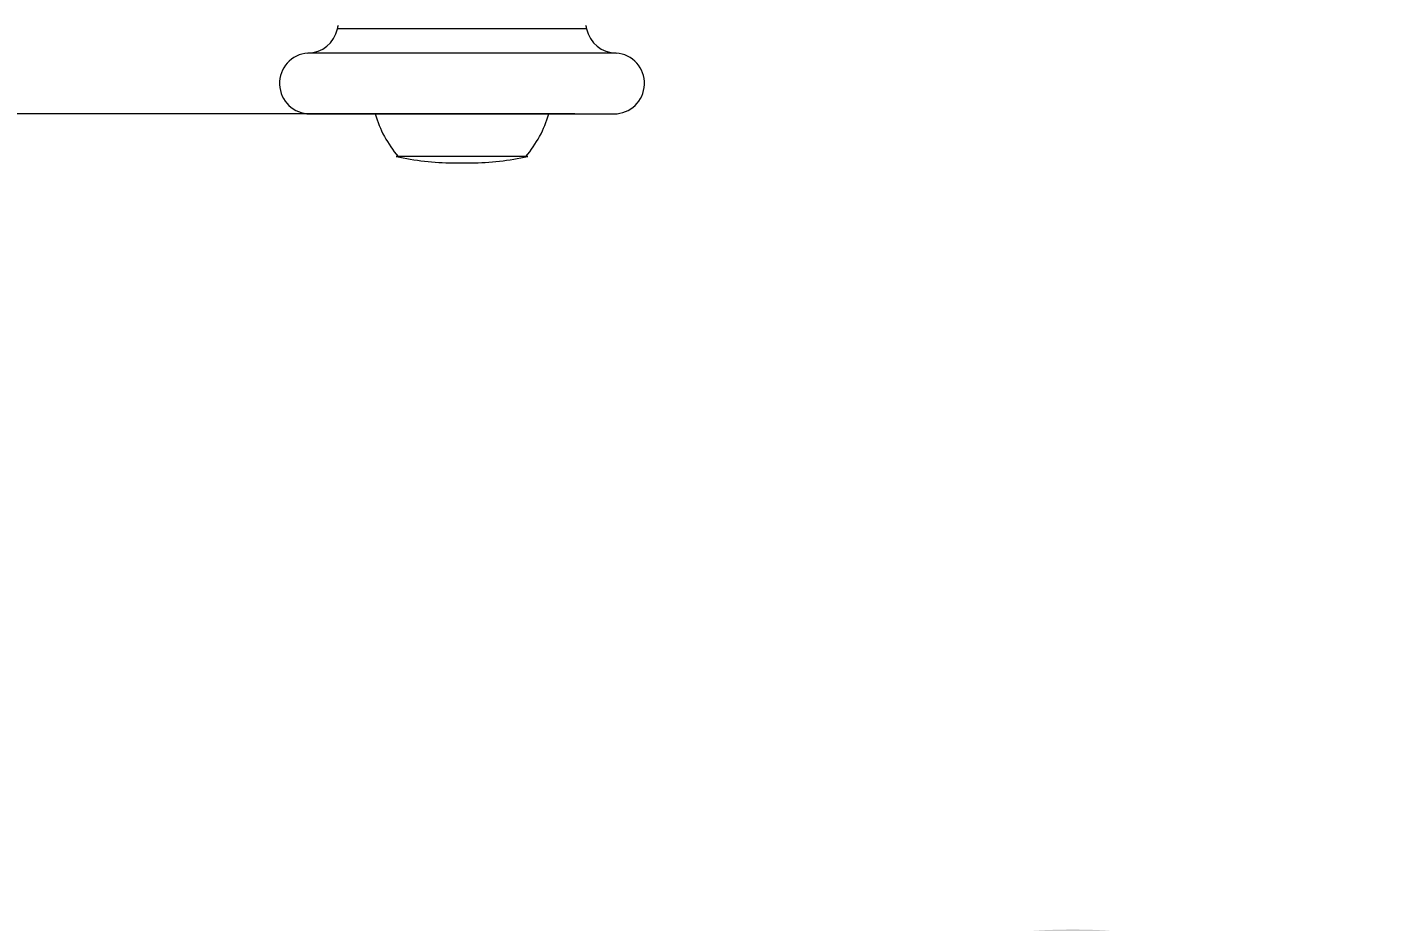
# Model space of a CAD drawing. Header units: millimetres. Extents: x -2841 to 1849, y -2169 to 1822.
# Drawn here: x -402.9 to -181.3, y -86.7 to 60.3 of the extents above; entities that cross this region are included whole.
import ezdxf

# ---------------------------------------------------------------- set-up
doc = ezdxf.new("R2010")
doc.units = ezdxf.units.MM
for name, color, linetype in [('DIKOM_ОБЪЕКТ', 7, 'Continuous'), ('DIKOM_РАЗМЕР_ЗОНА', 7, 'Continuous'), ('DIKOM_РАЗМЕР_ОБЪЕКТА', 7, 'Continuous')]:
    doc.layers.add(name, color=color, linetype=linetype)
doc.styles.add('style1', font='arialbd.ttf', dxfattribs={"width": 0.8})
doc.dimstyles.new('1-50', dxfattribs={"dimtxt": 300, "dimasz": 200, "dimexe": 100, "dimexo": 0, "dimgap": 100, "dimtad": 1, "dimtxsty": 'style1', "dimcen": 200, "dimclrd": 7, "dimclre": 7, "dimclrt": 7, "dimadec": 1, "dimazin": 2, "dimtfac": 1, "dimtmove": 0, "dimatfit": 2, "dimfxl": 0, "dimlwd": 25, "dimlwe": 18, "dimarcsym": 0})

# ---------------------------------------------------------------- blocks, each defined once
blk = doc.blocks.new('*D2')
at = {"layer": 'Defpoints', "color": 0, "transparency": 16777216}
for p in [(-2051.16, 161.89), (1848.84, 161.89), (1848.84, -2068.87)]:
    blk.add_point(p, dxfattribs=at)
at = {"layer": 'DIKOM_РАЗМЕР_ЗОНА', "color": 7, "lineweight": 18, "transparency": 16777216}
for p, q in [((-2051.16, 161.89), (-2051.16, -2168.87)), ((1848.84, 161.89), (1848.84, -2168.87))]:
    blk.add_line(p, q, dxfattribs=at)
at = {"layer": 'DIKOM_РАЗМЕР_ЗОНА', "color": 7, "lineweight": 25, "transparency": 16777216}
blk.add_line((-1851.16, -2068.87), (1648.84, -2068.87), dxfattribs=at)
at = {"layer": 'DIKOM_РАЗМЕР_ЗОНА', "color": 7, "transparency": 16777216}
for points in [[(-1851.16, -2035.53), (-1851.16, -2102.2), (-2051.16, -2068.87)], [(1648.84, -2035.53), (1648.84, -2102.2), (1848.84, -2068.87)]]:
    blk.add_solid(points, dxfattribs=at)
at = {"layer": 'DIKOM_РАЗМЕР_ЗОНА', "color": 7, "transparency": 16777216, "insert": (-151.16, -1815.59), "char_height": 300, "attachment_point": 5, "style": 'style1'}
blk.add_mtext('{\\fArial|b0|i0|c204|p34;3940}', dxfattribs=at)
blk = doc.blocks.new('*D4')
at = {"layer": 'Defpoints', "color": 0, "transparency": 16777216}
for p in [(-534.23, 182), (408.39, 182), (408.39, -497.87)]:
    blk.add_point(p, dxfattribs=at)
at = {"layer": 'DIKOM_РАЗМЕР_ОБЪЕКТА', "color": 7, "lineweight": 18, "transparency": 16777216}
for p, q in [((-534.23, 182), (-534.23, -597.87)), ((408.39, 182), (408.39, -597.87))]:
    blk.add_line(p, q, dxfattribs=at)
at = {"layer": 'DIKOM_РАЗМЕР_ОБЪЕКТА', "color": 7, "lineweight": 25, "transparency": 16777216}
blk.add_line((-334.23, -497.87), (208.39, -497.87), dxfattribs=at)
at = {"layer": 'DIKOM_РАЗМЕР_ОБЪЕКТА', "color": 7, "transparency": 16777216}
for points in [[(-334.23, -464.53), (-334.23, -531.2), (-534.23, -497.87)], [(208.39, -464.53), (208.39, -531.2), (408.39, -497.87)]]:
    blk.add_solid(points, dxfattribs=at)
at = {"layer": 'DIKOM_РАЗМЕР_ОБЪЕКТА', "color": 7, "transparency": 16777216, "insert": (-43.67, -244.7), "char_height": 300, "attachment_point": 5, "style": 'style1'}
blk.add_mtext('{\\fArial|b0|i0|c204|p34;940}', dxfattribs=at)
blk = doc.blocks.new('*D5')
at = {"layer": 'Defpoints', "color": 0, "transparency": 16777216}
for p in [(-317.14, 297.01), (-840.32, 45.99), (-312.85, 45.99)]:
    blk.add_point(p, dxfattribs=at)
at = {"layer": 'DIKOM_РАЗМЕР_ОБЪЕКТА', "color": 7, "lineweight": 25, "transparency": 16777216}
for p, q in [((-840.32, 497.01), (-840.32, 697.01)), ((-840.32, 297.01), (-840.32, 45.99)), ((-840.32, -154.01), (-840.32, -354.01))]:
    blk.add_line(p, q, dxfattribs=at)
at = {"layer": 'DIKOM_РАЗМЕР_ОБЪЕКТА', "color": 7, "lineweight": 18, "transparency": 16777216}
for p, q in [((-317.14, 297.01), (-940.32, 297.01)), ((-312.85, 45.99), (-940.32, 45.99))]:
    blk.add_line(p, q, dxfattribs=at)
at = {"layer": 'DIKOM_РАЗМЕР_ОБЪЕКТА', "color": 7, "transparency": 16777216}
for points in [[(-873.66, 497.01), (-806.99, 497.01), (-840.32, 297.01)], [(-873.66, -154.01), (-806.99, -154.01), (-840.32, 45.99)]]:
    blk.add_solid(points, dxfattribs=at)
at = {"layer": 'DIKOM_РАЗМЕР_ОБЪЕКТА', "color": 7, "transparency": 16777216, "insert": (-1093.5, 171.5), "char_height": 300, "attachment_point": 5, "rotation": 90, "style": 'style1'}
blk.add_mtext('{\\fArial|b0|i0|c204|p34;260}', dxfattribs=at)

msp = doc.modelspace()

# ---------------------------------------------------------------- linework, layer by layer
at = {"layer": 'DIKOM_ОБЪЕКТ', "color": 7, "lineweight": 15}
for p, q in [((-310.944, 59.966), (-351.868, 59.966)), ((-306.052, 56), (-356.759, 56)), ((-356.392, 45.987), (-306.419, 45.987)), ((-320.606, 39), (-342.206, 39)), ((-332.88, 37.947), (-329.931, 37.947))]:
    msp.add_line(p, q, dxfattribs=at)
for centre, radius, start, end in [((-356.759, 61), 5, 270, 348.06357), ((-644.264, 121.778), 298.859, 348.06357, 348.18826), ((-18.547, 121.778), 298.859, 191.81174, 191.93643), ((-306.052, 61), 5, 191.93643, 270), ((-356.392, 51), 5.013, 94.20247, 270), ((-306.419, 51), 5.013, 270, 85.79753), ((-327.729, 51.16), 18.677, 196.06738, 220.62116), ((-335.082, 51.16), 18.677, 319.37884, 343.93262), ((-332.88, 79.783), 41.836, 257.12038, 270), ((-329.931, 79.783), 41.836, 270, 282.87962)]:
    msp.add_arc(centre, radius, start, end, dxfattribs=at)

# ---------------------------------------------------------------- dimensions: what is measured, and where the dimension line sits
at = {"layer": 'DIKOM_РАЗМЕР_ЗОНА'}
dim = msp.add_linear_dim(base=(1848.842, -2068.868), p1=(-2051.158, 161.89), p2=(1848.842, 161.89), text='{\\fArial|b0|i0|c204|p34;3940}', dimstyle='1-50', dxfattribs=at)
dim.commit()
dim.dimension.update_dxf_attribs({"geometry": '*D2', "text_midpoint": (-151.158, -2068.868), "dimtype": 160})
at = {"layer": 'DIKOM_РАЗМЕР_ОБЪЕКТА'}
dim = msp.add_linear_dim(base=(-840.324, 45.987), p1=(-317.136, 297.013), p2=(-312.853, 45.987), angle=90, text='{\\fArial|b0|i0|c204|p34;260}', dimstyle='1-50', dxfattribs=at)
dim.commit()
dim.dimension.update_dxf_attribs({"geometry": '*D5', "text_midpoint": (-840.324, 171.5), "dimtype": 160})
dim = msp.add_linear_dim(base=(408.387, -497.868), p1=(-534.233, 182), p2=(408.387, 182), text='{\\fArial|b0|i0|c204|p34;940}', dimstyle='1-50', dxfattribs=at)
dim.commit()
dim.dimension.update_dxf_attribs({"geometry": '*D4', "text_midpoint": (-43.674, -497.868), "dimtype": 160})

doc.saveas('drawing.dxf')
